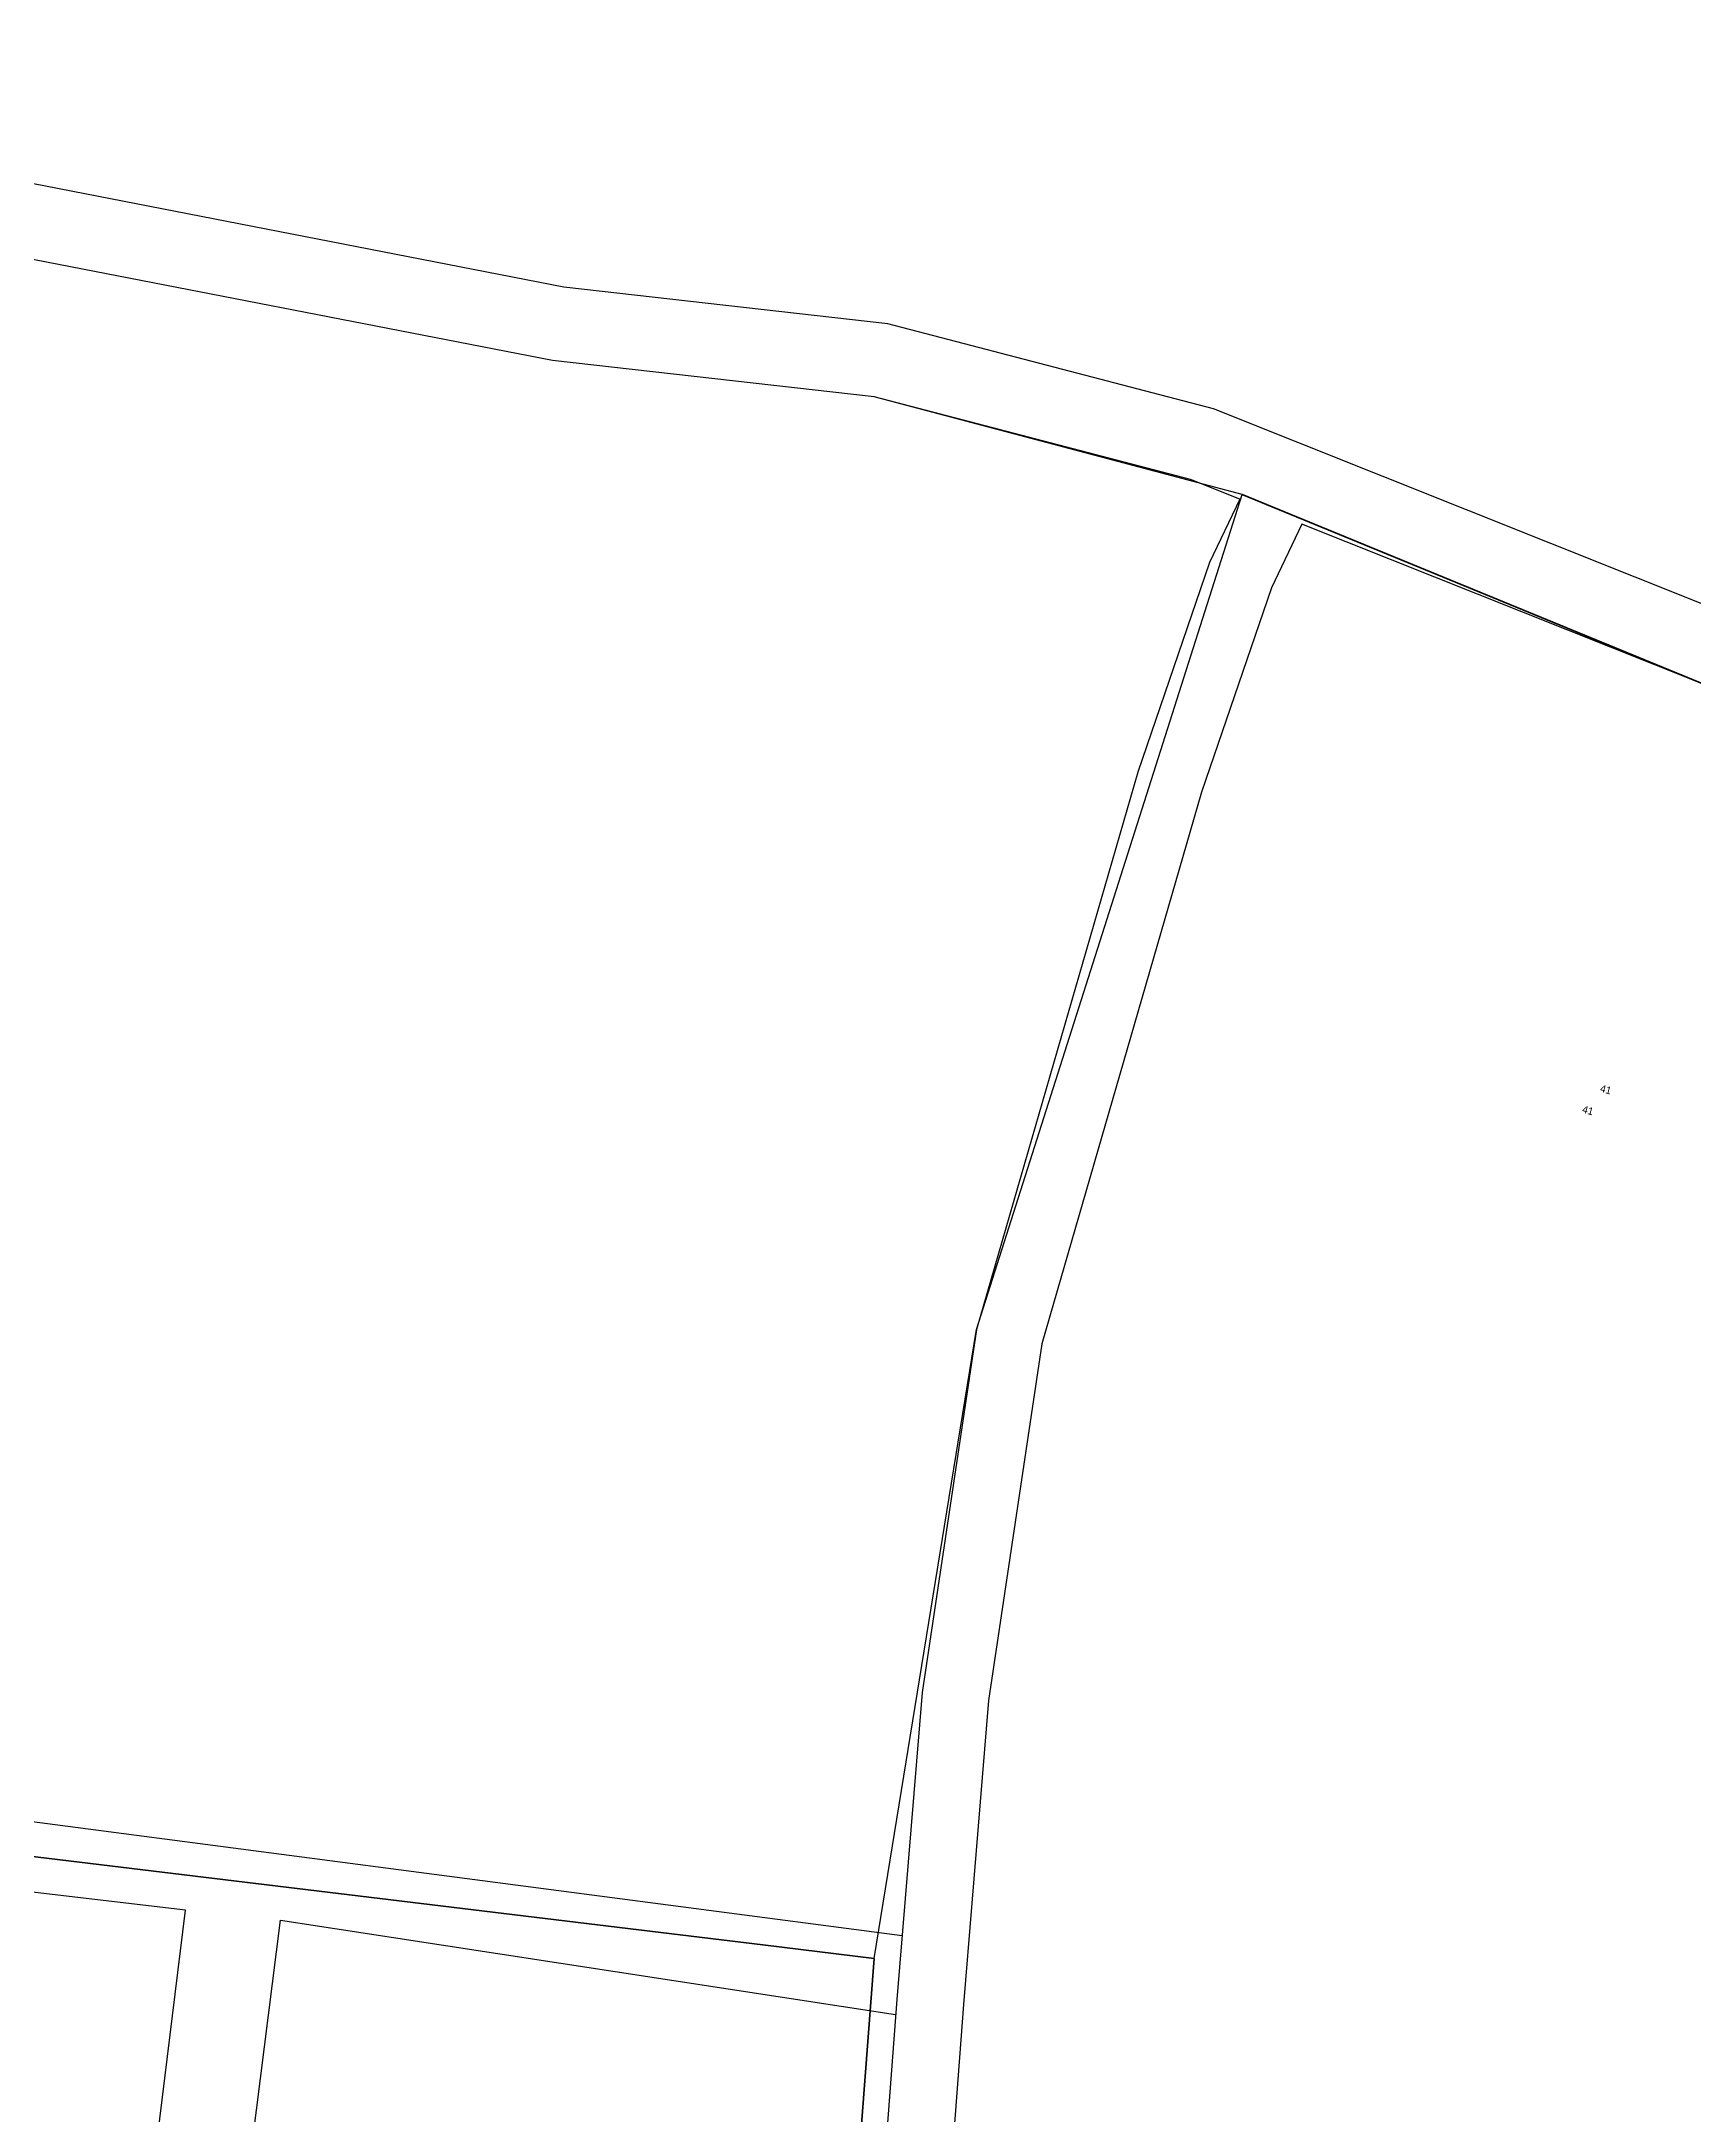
# Model space of a CAD drawing. Header units: millimetres. Extents: x 1378883 to 1389511, y 5662980 to 5673292.
# Drawn here: x 1382481.2 to 1382704.1, y 5668114.6 to 5668394.1 of the extents above; entities that cross this region are included whole.
import ezdxf

# ---------------------------------------------------------------- set-up
doc = ezdxf.new("R2010")
doc.units = ezdxf.units.MM
for name, color, linetype in [('вулиці', 7, 'Continuous'), ('КартаСкан', 252, 'Continuous'), ('НАДЗЕМКА', 7, 'Continuous'), ('площа', 7, 'Continuous'), ('район', 6, 'Continuous')]:
    doc.layers.add(name, color=color, linetype=linetype)
doc.styles.add('GRAD', font='crr36__c.shx', dxfattribs={"oblique": 10})
picture_1 = doc.add_image_def('image1.tif', size_in_pixel=(29607, 29619))

msp = doc.modelspace()

# ---------------------------------------------------------------- linework, layer by layer
at = {"layer": 'вулиці', "color": 7}
for points in [[(1382730.31, 5668308.29), (1382639.32, 5668344.58), (1382595.37, 5668356.05), (1382551.67, 5668361.01), (1382478.28, 5668375.28), (1382438.06, 5668389.83), (1382415.88, 5668403.55), (1382390.65, 5668438.55), (1382359.37, 5668513.01), (1382320.45, 5668602.61), (1382309.84, 5668625.78)], [(1382642.85, 5668332.4), (1382636.2, 5668335.06), (1382593.53, 5668346.2), (1382550.15, 5668351.12), (1382475.61, 5668365.61), (1382433.68, 5668380.78), (1382408.93, 5668396.09), (1382381.87, 5668433.63), (1382375.97, 5668447.68)], [(1382642.85, 5668332.4), (1382638.78, 5668323.86), (1382629.09, 5668295.61), (1382607.32, 5668220.46), (1382600, 5668171.49), (1382596.59, 5668130.13), (1382588.9, 5668028.4), (1382582.75, 5667953.75), (1382564.47, 5667796.54), (1382550.31, 5667699.06), (1382535.99, 5667617.87), (1382521.82, 5667555.28), (1382505.27, 5667495.66), (1382485.35, 5667422.92), (1382485.04, 5667415.43), (1382488.95, 5667375.23), (1382497.85, 5667341.48), (1382507.21, 5667315.46)], [(1382651.23, 5668329.06), (1382647.12, 5668320.45), (1382637.68, 5668292.9), (1382616.13, 5668218.54), (1382608.94, 5668170.45), (1382605.56, 5668129.42), (1382597.87, 5668027.69), (1382591.7, 5667952.86), (1382573.4, 5667795.37), (1382559.19, 5667697.63), (1382544.82, 5667616.09), (1382530.55, 5667553.09), (1382513.95, 5667493.27), (1382494.3, 5667421.53), (1382494.06, 5667415.68), (1382497.84, 5667376.82), (1382506.45, 5667344.15), (1382514.13, 5667322.8)], [(1383051.77, 5668164.46), (1383049.11, 5668165.54), (1382955.26, 5668205.13), (1382734.47, 5668295.87), (1382651.23, 5668329.06)], [(1382234.52, 5668173.42), (1382224.99, 5668101), (1382491.62, 5668068.73), (1382500.65, 5668142.16), (1382234.52, 5668173.42)], [(1382453.16, 5668157.61), (1382597.3, 5668138.73)], [(1382581.66, 5667944.43), (1382490.1, 5667956.12), (1382513.47, 5668140.8)], [(1382513.47, 5668140.8), (1382596.43, 5668128.08)]]:
    msp.add_lwpolyline(points, dxfattribs=at)
at = {"layer": 'район', "lineweight": 30}
for points in [[(1382643.16, 5668333.04), (1382593.53, 5668346.2), (1382550.15, 5668351.12), (1382475.61, 5668365.61), (1382433.68, 5668380.78), (1382408.93, 5668396.09)], [(1382593.52, 5668135.64), (1382607.32, 5668220.46), (1382643.16, 5668333.04)]]:
    msp.add_lwpolyline(points, dxfattribs=at)
at = {"layer": 'район', "color": 6, "lineweight": 35}
for points in [[(1382643.16, 5668333.04), (1382725.46, 5668299.24), (1382948.44, 5668207.41), (1383048.18, 5668166.75), (1383162.76, 5668120.05)], [(1380876.33, 5668330.55), (1381088.6, 5668326.78), (1381725.73, 5668240.76), (1382156.89, 5668188.53), (1382578.52, 5668137.46), (1382593.52, 5668135.64), (1382579.72, 5667955.25), (1382541.59, 5667656.12), (1382533.64, 5667623.64), (1382503.27, 5667499.52), (1382482.72, 5667390.32), (1382483.34, 5667350.83), (1382493.25, 5667320.59), (1382502.81, 5667297.87)]]:
    msp.add_lwpolyline(points, dxfattribs=at)

# ---------------------------------------------------------------- texts
at = {"layer": 'вулиці', "color": 7, "style": 'GRAD'}
msp.add_text('41', height=1, rotation=344.6434, dxfattribs=at).set_placement((1382691.37, 5668252.53))
msp.add_text('41', height=1, rotation=344.6434, dxfattribs=at).set_placement((1382691.37, 5668252.53))
at = {"layer": 'НАДЗЕМКА', "color": 6, "style": 'GRAD'}
msp.add_text('41', height=1, rotation=344.6434, dxfattribs=at).set_placement((1382688.96, 5668249.72))
msp.add_text('41', height=1, rotation=344.6434, dxfattribs=at).set_placement((1382688.96, 5668249.72))
msp.add_text('41', height=1, rotation=344.6434, dxfattribs=at).set_placement((1382688.96, 5668249.72))
msp.add_text('41', height=1, rotation=344.6434, dxfattribs=at).set_placement((1382688.96, 5668249.72))
at = {"layer": 'площа', "color": 6, "style": 'GRAD'}
msp.add_text('41', height=1, rotation=344.6434, dxfattribs=at).set_placement((1382688.96, 5668249.72))
msp.add_text('41', height=1, rotation=344.6434, dxfattribs=at).set_placement((1382688.96, 5668249.72))

# ---------------------------------------------------------------- pictures from other files: only their frames are drawn
at = {"layer": 'КартаСкан'}
image = msp.add_image(picture_1, insert=(1378952.03, 5663192.31), size_in_units=(10026.9, 10030.97), rotation=0.395435, dxfattribs=at)
image.dxf.flags = 15

doc.saveas('drawing.dxf')
